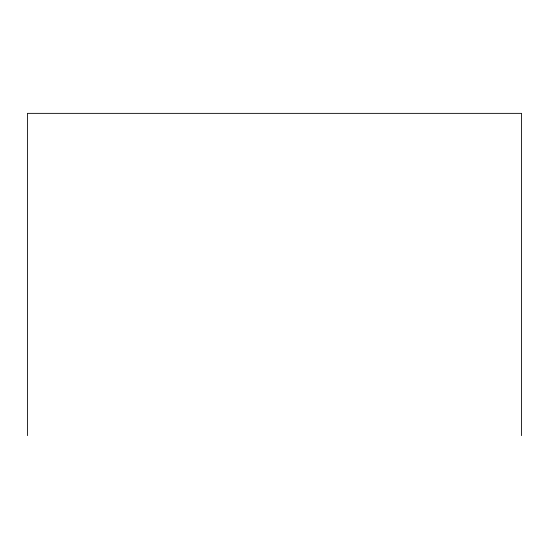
<?xml version="1.0" encoding="UTF-8"?>
<svg xmlns="http://www.w3.org/2000/svg" width="549" height="549" viewBox="0 0 549 549"><rect width="100%" height="100%" fill="white"/><g stroke="black" fill="none" stroke-linecap="round" stroke-linejoin="round"><path stroke-width="0.82" d="M521.55 435.638L521.55 113.362L27.45 113.362L27.45 435.638"/></g></svg>
